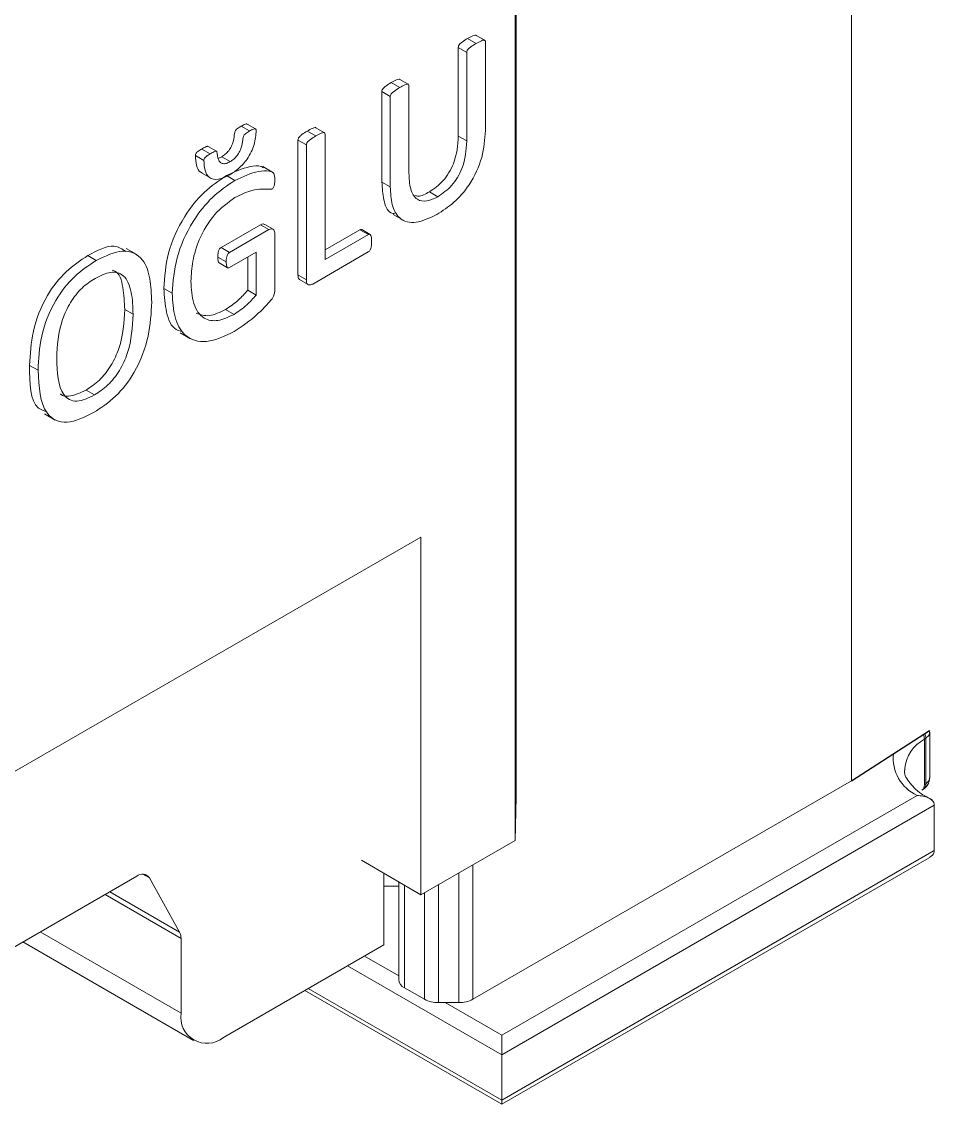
# Model space of a CAD drawing. Header units: millimetres. Extents: x 221 to 2771, y 196 to 840.
# Drawn here: x 2649.46 to 2658.63, y 557.84 to 568.72 of the extents above; entities that cross this region are included whole.
import ezdxf

# ---------------------------------------------------------------- set-up
doc = ezdxf.new("R2010")
doc.units = ezdxf.units.MM

msp = doc.modelspace()

# ---------------------------------------------------------------- linework, layer by layer
at = {"color": 21, "linetype": 'Continuous', "lineweight": 15}
for p, q in [((2657.792, 626.416), (2657.792, 561.092)), ((2653.99, 558.898), (2657.792, 561.092)), ((2650.677, 560.153), (2650.743, 560.116)), ((2653.097, 560.162), (2653.097, 559.443)), ((2653.849, 560.167), (2653.849, 558.864)), ((2653.99, 560.248), (2653.99, 558.898)), ((2648.397, 558.853), (2650.615, 560.134)), ((2650.743, 560.116), (2651.046, 559.572)), ((2653.246, 560.076), (2653.246, 559.095)), ((2653.304, 560.042), (2653.304, 559.013)), ((2653.646, 560.05), (2653.646, 558.864)), ((2650.297, 559.95), (2651.06, 559.509)), ((2650.344, 559.977), (2651.046, 559.572)), ((2653.504, 559.968), (2653.504, 558.898)), ((2649.646, 559.574), (2651.06, 558.758)), ((2651.06, 559.509), (2651.06, 558.758)), ((2649.47, 559.473), (2651.185, 558.483)), ((2651.485, 558.513), (2653.097, 559.443)), ((2653.304, 559.013), (2653.504, 558.898)), ((2653.646, 558.864), (2653.849, 558.864))]:
    msp.add_line(p, q, dxfattribs=at)
at = {"color": 7, "linetype": 'Continuous', "lineweight": 15}
for p, q in [((2654.424, 561.474), (2654.424, 573.709)), ((2654.414, 560.493), (2654.414, 573.049)), ((2654.023, 568.498), (2653.938, 568.547)), ((2654.11, 568.529), (2654.025, 568.578)), ((2653.844, 567.567), (2653.844, 568.457)), ((2653.929, 568.408), (2653.844, 568.457)), ((2654.116, 568.516), (2654.116, 567.622)), ((2653.929, 567.518), (2653.929, 568.408)), ((2653.256, 568.055), (2653.171, 568.104)), ((2653.342, 568.087), (2653.258, 568.136)), ((2653.077, 567.105), (2653.077, 568.014)), ((2653.161, 567.965), (2653.077, 568.014)), ((2653.349, 568.073), (2653.349, 567.193)), ((2653.161, 567.056), (2653.161, 567.965)), ((2651.749, 567.618), (2651.664, 567.666)), ((2651.808, 567.639), (2651.723, 567.688)), ((2652.5, 567.601), (2652.415, 567.65)), ((2652.413, 567.568), (2652.328, 567.617)), ((2652.506, 567.586), (2652.506, 566.326)), ((2653.929, 567.518), (2653.844, 567.567)), ((2651.351, 567.388), (2651.267, 567.437)), ((2651.416, 567.414), (2651.331, 567.463)), ((2652.234, 566.173), (2652.234, 567.527)), ((2652.319, 567.478), (2652.234, 567.527)), ((2652.319, 566.124), (2652.319, 567.478)), ((2651.29, 567.322), (2651.205, 567.371)), ((2651.433, 567.343), (2651.468, 567.359)), ((2651.553, 567.31), (2651.468, 567.359)), ((2651.987, 567.198), (2651.881, 567.26)), ((2651.259, 567.201), (2651.365, 567.14)), ((2651.6, 567.121), (2651.515, 567.17)), ((2653.161, 567.056), (2653.077, 567.105)), ((2653.639, 566.958), (2653.554, 567.007)), ((2653.19, 566.779), (2653.296, 566.718)), ((2651.462, 566.448), (2651.857, 566.676)), ((2651.942, 566.627), (2651.857, 566.676)), ((2651.984, 566.631), (2651.9, 566.68)), ((2651.547, 566.399), (2651.942, 566.627)), ((2652.001, 566.582), (2652.001, 566.024)), ((2652.506, 566.424), (2652.857, 566.626)), ((2652.506, 566.326), (2652.942, 566.577)), ((2652.942, 566.577), (2652.857, 566.626)), ((2652.959, 566.578), (2652.875, 566.627)), ((2650.208, 566.317), (2650.123, 566.366)), ((2650.615, 566.378), (2650.509, 566.439)), ((2651.514, 566.303), (2651.429, 566.352)), ((2651.547, 566.399), (2651.462, 566.448)), ((2651.814, 566.401), (2651.545, 566.246)), ((2651.729, 566.019), (2651.729, 566.352)), ((2651.814, 565.97), (2651.814, 566.401)), ((2652.94, 566.403), (2652.382, 566.081)), ((2651.443, 566.294), (2651.528, 566.245)), ((2652.319, 566.124), (2652.234, 566.173)), ((2650.972, 565.988), (2650.887, 566.037)), ((2651.814, 565.97), (2651.729, 566.019)), ((2652.25, 566.125), (2652.335, 566.076)), ((2650.578, 565.777), (2650.494, 565.826)), ((2651.592, 565.776), (2651.507, 565.825)), ((2651.05, 565.592), (2651.156, 565.531)), ((2649.624, 565.215), (2649.539, 565.264)), ((2650.191, 564.967), (2650.106, 565.016)), ((2649.689, 564.777), (2649.795, 564.715)), ((2649.299, 561.133), (2653.469, 563.54)), ((2653.469, 563.54), (2653.469, 559.947)), ((2654.424, 561.474), (2654.427, 561.58)), ((2654.427, 560.927), (2654.427, 561.58)), ((2658.579, 561.122), (2658.579, 561.579)), ((2658.539, 561.518), (2658.525, 561.509)), ((2658.525, 561.052), (2658.525, 561.509)), ((2658.539, 561.061), (2658.539, 561.518)), ((2658.525, 561.052), (2658.539, 561.061)), ((2654.282, 558.535), (2658.453, 560.944)), ((2654.427, 560.927), (2654.414, 560.493)), ((2658.501, 560.997), (2658.515, 561.006)), ((2658.625, 560.847), (2654.282, 558.34)), ((2658.625, 560.39), (2658.625, 560.847)), ((2653.469, 559.947), (2654.414, 560.493)), ((2654.282, 557.882), (2658.625, 560.39)), ((2652.871, 560.293), (2653.469, 559.947)), ((2654.282, 557.842), (2658.573, 560.319)), ((2652.302, 558.985), (2654.282, 557.842)), ((2654.282, 557.882), (2654.282, 558.34))]:
    msp.add_line(p, q, dxfattribs=at)
msp.add_line((2657.792, 561.092), (2658.578, 561.595))
at = {"color": 8, "linetype": 'Continuous', "lineweight": 15}
for p, q in [((2652.903, 559.331), (2653.246, 559.133)), ((2654.282, 558.34), (2652.733, 559.233)), ((2652.337, 559.005), (2654.282, 557.882)), ((2653.713, 558.864), (2654.282, 558.535))]:
    msp.add_line(p, q, dxfattribs=at)
at = {"color": 7, "linetype": 'Continuous', "lineweight": 15, "flags": 128}
for points in [[(2654.427, 561.58), (2654.426, 561.603), (2654.424, 561.614)], [(2653.097, 560.033), (2653.102, 560.033), (2653.246, 560.034)], [(2654.282, 558.535), (2654.282, 558.514), (2654.282, 558.491), (2654.282, 558.465), (2654.282, 558.438), (2654.282, 558.41), (2654.282, 558.384), (2654.282, 558.361), (2654.282, 558.34)], [(2654.282, 557.882), (2654.282, 557.865), (2654.282, 557.852), (2654.282, 557.844), (2654.282, 557.842), (2654.282, 557.842)]]:
    msp.add_lwpolyline(points, dxfattribs=at)
at = {"color": 8, "linetype": 'Continuous', "lineweight": 15, "flags": 128}
for points in [[(2658.579, 561.579), (2658.569, 561.548), (2658.539, 561.518)], [(2658.539, 561.061), (2658.569, 561.091), (2658.579, 561.122)]]:
    msp.add_lwpolyline(points, dxfattribs=at)
at = {"color": 8, "linetype": 'Continuous', "lineweight": 15}
for centre, radius, start, end in [((2658.391, 561.515), 0.148, 1.3622, 19.8461), ((2658.704, 561.177), 0.377, 118.3419, 174.4691), ((2658.377, 561.505), 0.148, 1.3647, 19.9595), ((2658.623, 561.317), 0.41, 173.4603, 245.4553), ((2658.463, 561.047), 0.0624, 307.5345, 4.6279), ((2658.477, 561.056), 0.0624, 307.5348, 4.629)]:
    msp.add_arc(centre, radius, start, end, dxfattribs=at)
at = {"color": 7, "linetype": 'Continuous', "lineweight": 15}
msp.add_arc((2654.296, 560.931), 0.131, 358.2206, 358.9723, dxfattribs=at)
at = {"color": 21, "linetype": 'Continuous', "lineweight": 15}
for centre, radius, start, end in [((2650.671, 560.068), 0.0861, 33.5845, 129.9941), ((2650.93, 559.513), 0.13, 358.2894, 27.1815), ((2653.344, 559.103), 0.0983, 184.9233, 246.3959), ((2653.64, 559.152), 0.289, 241.9592, 271.1451), ((2653.855, 559.152), 0.289, 268.8566, 298.0391), ((2651.319, 558.716), 0.262, 170.7861, 309.2032)]:
    msp.add_arc(centre, radius, start, end, dxfattribs=at)
at = {"color": 7, "linetype": 'Continuous', "lineweight": 15}
for points, knots in [([(2653.844, 568.457), (2653.845, 568.462), (2653.846, 568.471), (2653.852, 568.482), (2653.864, 568.496), (2653.893, 568.519), (2653.92, 568.536), (2653.938, 568.547)], [0, 0, 0, 0, 0.124164, 0.186805, 0.249521, 0.499632, 1, 1, 1, 1]), ([(2653.938, 568.547), (2653.956, 568.556), (2653.982, 568.569), (2654.013, 568.582), (2654.022, 568.579), (2654.025, 568.578)], [0, 0, 0, 0, 0.592192, 0.88816, 1, 1, 1, 1]), ([(2654.023, 568.498), (2654.041, 568.507), (2654.067, 568.521), (2654.098, 568.533), (2654.111, 568.53), (2654.116, 568.523), (2654.116, 568.518), (2654.116, 568.516)], [0, 0, 0, 0, 0.500346, 0.750412, 0.874799, 0.937269, 1, 1, 1, 1]), ([(2653.929, 568.408), (2653.93, 568.413), (2653.931, 568.422), (2653.937, 568.433), (2653.949, 568.447), (2653.978, 568.47), (2654.005, 568.487), (2654.023, 568.498)], [0, 0, 0, 0, 0.124164, 0.186805, 0.249521, 0.499632, 1, 1, 1, 1]), ([(2653.077, 568.014), (2653.077, 568.019), (2653.078, 568.028), (2653.085, 568.039), (2653.097, 568.053), (2653.126, 568.076), (2653.153, 568.093), (2653.171, 568.104)], [0, 0, 0, 0, 0.1241704, 0.1868025, 0.2495166, 0.4996572, 1, 1, 1, 1]), ([(2653.171, 568.104), (2653.189, 568.114), (2653.215, 568.128), (2653.244, 568.138), (2653.255, 568.138), (2653.257, 568.136), (2653.257, 568.136)], [0, 0, 0, 0, 0.597222, 0.895756, 0.97036, 1, 1, 1, 1]), ([(2653.256, 568.055), (2653.273, 568.065), (2653.3, 568.079), (2653.329, 568.089), (2653.341, 568.089), (2653.347, 568.085), (2653.348, 568.077), (2653.349, 568.073)], [0, 0, 0, 0, 0.500443, 0.7505996, 0.813114, 0.8758628, 1, 1, 1, 1]), ([(2653.161, 567.965), (2653.162, 567.97), (2653.163, 567.979), (2653.17, 567.99), (2653.182, 568.004), (2653.211, 568.027), (2653.238, 568.044), (2653.256, 568.055)], [0, 0, 0, 0, 0.1241704, 0.1868025, 0.2495166, 0.4996572, 1, 1, 1, 1]), ([(2651.468, 567.359), (2651.48, 567.367), (2651.505, 567.382), (2651.54, 567.419), (2651.567, 567.464), (2651.592, 567.528), (2651.592, 567.576), (2651.602, 567.616), (2651.612, 567.631), (2651.633, 567.648), (2651.652, 567.659), (2651.664, 567.666)], [0, 0, 0, 0, 0.125117, 0.250017, 0.375001, 0.49983, 0.749771, 0.781101, 0.812287, 0.874722, 1, 1, 1, 1]), ([(2651.664, 567.666), (2651.677, 567.673), (2651.695, 567.684), (2651.718, 567.692), (2651.722, 567.688), (2651.723, 567.687)], [0, 0, 0, 0, 0.63976, 0.959385, 1, 1, 1, 1]), ([(2652.328, 567.617), (2652.346, 567.627), (2652.373, 567.642), (2652.401, 567.651), (2652.412, 567.652), (2652.414, 567.65), (2652.415, 567.65)], [0, 0, 0, 0, 0.596689, 0.895124, 0.96962, 1, 1, 1, 1]), ([(2651.814, 567.624), (2651.811, 567.577), (2651.804, 567.484), (2651.734, 567.34), (2651.641, 567.238), (2651.58, 567.198), (2651.55, 567.178)], [0, 0, 0, 0, 0.280254, 0.558749, 0.779034, 1, 1, 1, 1]), ([(2651.553, 567.31), (2651.565, 567.318), (2651.59, 567.333), (2651.624, 567.37), (2651.652, 567.415), (2651.677, 567.479), (2651.677, 567.527), (2651.687, 567.567), (2651.697, 567.582), (2651.718, 567.599), (2651.737, 567.61), (2651.749, 567.618)], [0, 0, 0, 0, 0.125117, 0.250017, 0.375001, 0.49983, 0.749771, 0.781101, 0.812287, 0.874722, 1, 1, 1, 1]), ([(2651.749, 567.618), (2651.762, 567.625), (2651.781, 567.636), (2651.804, 567.643), (2651.813, 567.635), (2651.813, 567.628), (2651.814, 567.624)], [0, 0, 0, 0, 0.500176, 0.750064, 0.873217, 1, 1, 1, 1]), ([(2652.234, 567.527), (2652.235, 567.533), (2652.236, 567.541), (2652.243, 567.553), (2652.254, 567.567), (2652.283, 567.59), (2652.31, 567.606), (2652.328, 567.617)], [0, 0, 0, 0, 0.124186, 0.186818, 0.249532, 0.499622, 1, 1, 1, 1]), ([(2652.319, 567.478), (2652.32, 567.484), (2652.321, 567.492), (2652.327, 567.504), (2652.339, 567.518), (2652.368, 567.541), (2652.395, 567.557), (2652.413, 567.568)], [0, 0, 0, 0, 0.124186, 0.186818, 0.249532, 0.499622, 1, 1, 1, 1]), ([(2652.413, 567.568), (2652.431, 567.578), (2652.457, 567.592), (2652.486, 567.603), (2652.498, 567.602), (2652.505, 567.598), (2652.506, 567.591), (2652.506, 567.586)], [0, 0, 0, 0, 0.500388, 0.750658, 0.813131, 0.875891, 1, 1, 1, 1]), ([(2653.554, 567.007), (2653.602, 567.04), (2653.698, 567.105), (2653.829, 567.327), (2653.838, 567.476), (2653.844, 567.567)], [0, 0, 0, 0, 0.280855, 0.56001, 1, 1, 1, 1]), ([(2654.116, 567.622), (2654.11, 567.534), (2654.099, 567.359), (2653.974, 567.086), (2653.801, 566.89), (2653.686, 566.816), (2653.629, 566.779)], [0, 0, 0, 0, 0.280284, 0.558975, 0.779112, 1, 1, 1, 1]), ([(2651.205, 567.371), (2651.205, 567.375), (2651.206, 567.382), (2651.211, 567.395), (2651.22, 567.405), (2651.238, 567.42), (2651.254, 567.43), (2651.267, 567.437)], [0, 0, 0, 0, 0.12644, 0.249808, 0.37606, 0.500882, 1, 1, 1, 1]), ([(2651.267, 567.437), (2651.279, 567.444), (2651.298, 567.455), (2651.319, 567.463), (2651.329, 567.465), (2651.331, 567.463), (2651.331, 567.463)], [0, 0, 0, 0, 0.567629, 0.850945, 0.99225, 1, 1, 1, 1]), ([(2653.639, 566.958), (2653.687, 566.991), (2653.783, 567.056), (2653.914, 567.278), (2653.923, 567.427), (2653.929, 567.518)], [0, 0, 0, 0, 0.280855, 0.56001, 1, 1, 1, 1]), ([(2651.272, 567.201), (2651.267, 567.201), (2651.236, 567.206), (2651.212, 567.272), (2651.207, 567.338), (2651.205, 567.371)], [0, 0, 0, 0, 0.0906006, 0.544347, 1, 1, 1, 1]), ([(2651.29, 567.322), (2651.29, 567.326), (2651.291, 567.333), (2651.296, 567.346), (2651.305, 567.356), (2651.323, 567.371), (2651.339, 567.381), (2651.351, 567.388)], [0, 0, 0, 0, 0.12644, 0.249808, 0.37606, 0.500882, 1, 1, 1, 1]), ([(2651.55, 567.178), (2651.511, 567.159), (2651.434, 567.121), (2651.34, 567.14), (2651.295, 567.22), (2651.291, 567.288), (2651.29, 567.322)], [0, 0, 0, 0, 0.280403, 0.559231, 0.779153, 1, 1, 1, 1]), ([(2651.351, 567.388), (2651.364, 567.395), (2651.383, 567.406), (2651.404, 567.415), (2651.416, 567.415), (2651.425, 567.398), (2651.424, 567.365), (2651.436, 567.33), (2651.452, 567.301), (2651.48, 567.287), (2651.515, 567.29), (2651.54, 567.303), (2651.553, 567.31)], [0, 0, 0, 0, 0.125176, 0.187654, 0.218816, 0.249845, 0.389961, 0.500074, 0.62512, 0.750099, 0.874865, 1, 1, 1, 1]), ([(2651.515, 567.17), (2651.595, 567.206), (2651.715, 567.26), (2651.843, 567.276), (2651.88, 567.254), (2651.889, 567.249)], [0, 0, 0, 0, 0.603345, 0.905477, 1, 1, 1, 1]), ([(2651.6, 567.121), (2651.681, 567.159), (2651.803, 567.216), (2651.929, 567.22), (2651.999, 567.202), (2652, 567.154), (2652.001, 567.13)], [0, 0, 0, 0, 0.500425, 0.751018, 0.875568, 1, 1, 1, 1]), ([(2650.887, 566.037), (2650.895, 566.153), (2650.911, 566.385), (2651.069, 566.743), (2651.288, 567.017), (2651.439, 567.119), (2651.515, 567.17)], [0, 0, 0, 0, 0.280314, 0.559415, 0.779536, 1, 1, 1, 1]), ([(2650.972, 565.988), (2650.98, 566.104), (2650.996, 566.336), (2651.154, 566.694), (2651.373, 566.968), (2651.524, 567.07), (2651.6, 567.121)], [0, 0, 0, 0, 0.280314, 0.559415, 0.779536, 1, 1, 1, 1]), ([(2652.001, 567.13), (2652.001, 567.114), (2652, 567.089), (2651.992, 567.058), (2651.982, 567.04), (2651.975, 567.035), (2651.971, 567.033)], [0, 0, 0, 0, 0.500834, 0.75047, 0.875251, 1, 1, 1, 1]), ([(2653.207, 566.786), (2653.193, 566.789), (2653.134, 566.8), (2653.089, 566.924), (2653.081, 567.045), (2653.077, 567.105)], [0, 0, 0, 0, 0.125567, 0.562094, 1, 1, 1, 1]), ([(2653.349, 567.193), (2653.351, 567.139), (2653.356, 567.031), (2653.418, 566.923), (2653.525, 566.903), (2653.601, 566.94), (2653.639, 566.958)], [0, 0, 0, 0, 0.280994, 0.5600625, 0.7796073, 1, 1, 1, 1]), ([(2651.971, 567.033), (2651.939, 567.034), (2651.875, 567.036), (2651.753, 567.024), (2651.659, 566.977), (2651.601, 566.949)], [0, 0, 0, 0, 0.279667, 0.560282, 1, 1, 1, 1]), ([(2653.629, 566.779), (2653.558, 566.745), (2653.416, 566.676), (2653.25, 566.721), (2653.171, 566.87), (2653.165, 566.994), (2653.161, 567.056)], [0, 0, 0, 0, 0.280334, 0.55888, 0.779093, 1, 1, 1, 1]), ([(2653.409, 566.97), (2653.42, 566.967), (2653.462, 566.956), (2653.515, 566.985), (2653.554, 567.007)], [0, 0, 0, 0, 0.262852, 1, 1, 1, 1]), ([(2651.601, 566.949), (2651.53, 566.898), (2651.388, 566.796), (2651.24, 566.543), (2651.17, 566.307), (2651.162, 566.175), (2651.159, 566.109)], [0, 0, 0, 0, 0.279335, 0.558257, 0.778949, 1, 1, 1, 1]), ([(2651.857, 566.676), (2651.867, 566.68), (2651.883, 566.688), (2651.894, 566.681), (2651.899, 566.678)], [0, 0, 0, 0, 0.605662, 1, 1, 1, 1]), ([(2651.942, 566.627), (2651.952, 566.631), (2651.971, 566.638), (2651.992, 566.629), (2652, 566.607), (2652.001, 566.59), (2652.001, 566.582)], [0, 0, 0, 0, 0.279355, 0.558151, 0.779289, 1, 1, 1, 1]), ([(2652.857, 566.626), (2652.861, 566.628), (2652.867, 566.631), (2652.872, 566.628), (2652.874, 566.627)], [0, 0, 0, 0, 0.556383, 1, 1, 1, 1]), ([(2652.942, 566.577), (2652.945, 566.579), (2652.953, 566.582), (2652.964, 566.577), (2652.974, 566.553), (2652.974, 566.527), (2652.974, 566.51)], [0, 0, 0, 0, 0.1244092, 0.2498229, 0.4989697, 1, 1, 1, 1]), ([(2650.123, 566.366), (2650.218, 566.417), (2650.369, 566.498), (2650.469, 566.432), (2650.506, 566.408)], [0, 0, 0, 0, 0.631741, 1, 1, 1, 1]), ([(2652.974, 566.51), (2652.974, 566.492), (2652.974, 566.465), (2652.964, 566.43), (2652.952, 566.411), (2652.944, 566.406), (2652.94, 566.403)], [0, 0, 0, 0, 0.500912, 0.750232, 0.874832, 1, 1, 1, 1]), ([(2649.539, 565.264), (2649.545, 565.376), (2649.556, 565.598), (2649.688, 565.95), (2649.902, 566.221), (2650.049, 566.318), (2650.123, 566.366)], [0, 0, 0, 0, 0.2808542, 0.5596989, 0.7794506, 1, 1, 1, 1]), ([(2650.208, 566.317), (2650.3, 566.362), (2650.482, 566.451), (2650.682, 566.356), (2650.756, 566.14), (2650.762, 565.98), (2650.766, 565.9)], [0, 0, 0, 0, 0.2801253, 0.5579748, 0.7786481, 1, 1, 1, 1]), ([(2651.429, 566.352), (2651.43, 566.368), (2651.43, 566.392), (2651.44, 566.425), (2651.452, 566.441), (2651.459, 566.445), (2651.462, 566.448)], [0, 0, 0, 0, 0.500714, 0.749818, 0.874787, 1, 1, 1, 1]), ([(2651.443, 566.294), (2651.443, 566.294), (2651.437, 566.295), (2651.431, 566.316), (2651.43, 566.338), (2651.429, 566.352)], [0, 0, 0, 0, 0.009351, 0.338132, 1, 1, 1, 1]), ([(2651.514, 566.303), (2651.514, 566.319), (2651.514, 566.343), (2651.525, 566.376), (2651.537, 566.392), (2651.544, 566.396), (2651.547, 566.399)], [0, 0, 0, 0, 0.500714, 0.749818, 0.874787, 1, 1, 1, 1]), ([(2649.624, 565.215), (2649.629, 565.327), (2649.641, 565.549), (2649.772, 565.901), (2649.987, 566.172), (2650.134, 566.269), (2650.208, 566.317)], [0, 0, 0, 0, 0.2808542, 0.5596989, 0.7794506, 1, 1, 1, 1]), ([(2651.545, 566.246), (2651.541, 566.245), (2651.535, 566.241), (2651.524, 566.245), (2651.515, 566.266), (2651.515, 566.288), (2651.514, 566.303)], [0, 0, 0, 0, 0.124449, 0.250235, 0.49907, 1, 1, 1, 1]), ([(2650.198, 566.138), (2650.153, 566.109), (2650.063, 566.051), (2649.945, 565.899), (2649.827, 565.646), (2649.818, 565.464), (2649.811, 565.336)], [0, 0, 0, 0, 0.187208, 0.37388, 0.560798, 1, 1, 1, 1]), ([(2650.578, 565.777), (2650.576, 565.853), (2650.57, 566.004), (2650.502, 566.175), (2650.357, 566.218), (2650.251, 566.165), (2650.198, 566.138)], [0, 0, 0, 0, 0.281331, 0.56076, 0.779821, 1, 1, 1, 1]), ([(2650.494, 565.826), (2650.49, 565.9), (2650.482, 566.046), (2650.441, 566.203), (2650.377, 566.217), (2650.367, 566.219)], [0, 0, 0, 0, 0.4631422, 0.9231526, 1, 1, 1, 1]), ([(2652.251, 566.126), (2652.249, 566.127), (2652.241, 566.129), (2652.236, 566.147), (2652.235, 566.164), (2652.234, 566.173)], [0, 0, 0, 0, 0.127763, 0.563612, 1, 1, 1, 1]), ([(2651.07, 565.605), (2651.049, 565.61), (2650.968, 565.629), (2650.904, 565.794), (2650.892, 565.956), (2650.887, 566.037)], [0, 0, 0, 0, 0.143763, 0.571356, 1, 1, 1, 1]), ([(2651.159, 566.109), (2651.163, 566.031), (2651.173, 565.874), (2651.272, 565.728), (2651.427, 565.698), (2651.537, 565.75), (2651.592, 565.776)], [0, 0, 0, 0, 0.280634, 0.56001, 0.77977, 1, 1, 1, 1]), ([(2651.507, 565.825), (2651.551, 565.854), (2651.628, 565.905), (2651.698, 565.984), (2651.729, 566.019)], [0, 0, 0, 0, 0.5599312, 1, 1, 1, 1]), ([(2652.001, 566.024), (2652.001, 566.012), (2652, 565.989), (2651.982, 565.937), (2651.916, 565.866), (2651.791, 565.737), (2651.673, 565.657), (2651.594, 565.605)], [0, 0, 0, 0, 0.0626202, 0.1249153, 0.2494835, 0.5000778, 1, 1, 1, 1]), ([(2652.382, 566.081), (2652.372, 566.077), (2652.353, 566.068), (2652.329, 566.075), (2652.32, 566.098), (2652.319, 566.115), (2652.319, 566.124)], [0, 0, 0, 0, 0.27988, 0.559596, 0.779662, 1, 1, 1, 1]), ([(2651.594, 565.605), (2651.499, 565.559), (2651.309, 565.468), (2651.092, 565.542), (2650.986, 565.739), (2650.976, 565.905), (2650.972, 565.988)], [0, 0, 0, 0, 0.280117, 0.558799, 0.779128, 1, 1, 1, 1]), ([(2651.592, 565.776), (2651.636, 565.805), (2651.713, 565.856), (2651.783, 565.935), (2651.814, 565.97)], [0, 0, 0, 0, 0.5599312, 1, 1, 1, 1]), ([(2650.106, 565.016), (2650.151, 565.046), (2650.242, 565.105), (2650.362, 565.258), (2650.478, 565.514), (2650.487, 565.697), (2650.494, 565.826)], [0, 0, 0, 0, 0.187217, 0.373858, 0.560702, 1, 1, 1, 1]), ([(2650.766, 565.9), (2650.76, 565.788), (2650.749, 565.564), (2650.62, 565.211), (2650.405, 564.936), (2650.257, 564.838), (2650.182, 564.79)], [0, 0, 0, 0, 0.2808759, 0.5598287, 0.7794972, 1, 1, 1, 1]), ([(2651.211, 565.788), (2651.254, 565.773), (2651.341, 565.743), (2651.451, 565.798), (2651.507, 565.825)], [0, 0, 0, 0, 0.494819, 1, 1, 1, 1]), ([(2650.191, 564.967), (2650.236, 564.997), (2650.327, 565.056), (2650.447, 565.209), (2650.563, 565.465), (2650.572, 565.648), (2650.578, 565.777)], [0, 0, 0, 0, 0.187217, 0.373858, 0.560702, 1, 1, 1, 1]), ([(2649.713, 564.797), (2649.683, 564.807), (2649.54, 564.857), (2649.539, 565.084), (2649.539, 565.264)], [0, 0, 0, 0, 0.209258, 1, 1, 1, 1]), ([(2649.811, 565.336), (2649.817, 565.195), (2649.824, 565.018), (2649.936, 564.915), (2650.037, 564.892), (2650.129, 564.937), (2650.191, 564.967)], [0, 0, 0, 0, 0.498646, 0.624269, 0.749909, 1, 1, 1, 1]), ([(2650.182, 564.79), (2650.09, 564.744), (2649.906, 564.653), (2649.647, 564.78), (2649.633, 565.05), (2649.624, 565.215)], [0, 0, 0, 0, 0.281158, 0.559865, 1, 1, 1, 1]), ([(2649.847, 564.976), (2649.85, 564.974), (2649.87, 564.955), (2649.955, 564.945), (2650.046, 564.988), (2650.106, 565.016)], [0, 0, 0, 0, 0.038201, 0.359817, 1, 1, 1, 1]), ([(2658.577, 561.579), (2658.578, 561.584), (2658.578, 561.589), (2658.578, 561.595), (2658.578, 561.595)], [0, 0, 0, 0, 0.457503, 0.5, 0.5, 0.5, 0.5]), ([(2658.607, 560.899), (2658.568, 560.919), (2658.462, 560.973), (2658.36, 561.088), (2658.314, 561.166), (2658.331, 561.209), (2658.332, 561.212)], [0, 0, 0, 0, 0.212067, 0.587512, 0.974845, 1, 1, 1, 1]), ([(2658.515, 561.006), (2658.529, 561.018), (2658.556, 561.04), (2658.576, 561.083), (2658.577, 561.11), (2658.577, 561.122)], [0, 0, 0, 0, 0.397014, 0.753613, 1, 1, 1, 1]), ([(2658.453, 560.944), (2658.453, 560.944), (2658.472, 560.943), (2658.513, 560.939), (2658.565, 560.922), (2658.602, 560.897), (2658.622, 560.873), (2658.624, 560.856), (2658.625, 560.847)], [0, 0, 0, 0, 0.006037, 0.246854, 0.529868, 0.729505, 0.864354, 1, 1, 1, 1]), ([(2658.625, 560.39), (2658.624, 560.381), (2658.622, 560.364), (2658.603, 560.339), (2658.584, 560.327), (2658.573, 560.32)], [0, 0, 0, 0, 0.301923, 0.602086, 1, 1, 1, 1])]:
    msp.add_open_spline(points, degree=3, knots=knots, dxfattribs=at)

doc.saveas('drawing.dxf')
